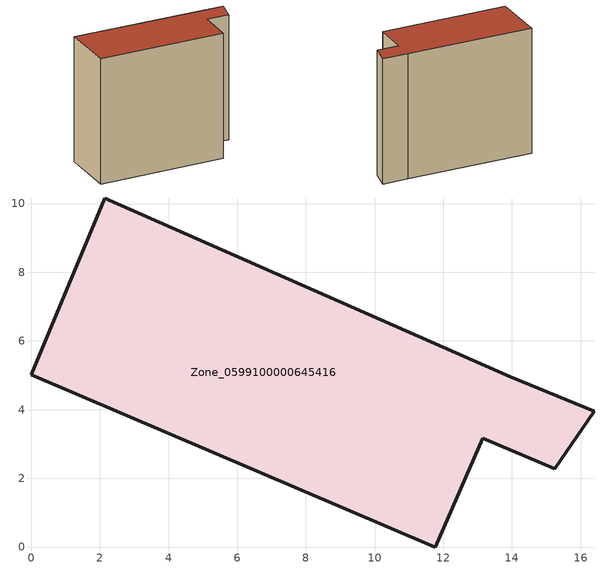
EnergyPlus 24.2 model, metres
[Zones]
Zone_0599100000645416
 floor ground (C_G): 13.15,3.17 11.76,0 0,5.01 2.14,10.16 13.95,4.96 16.4,3.95 15.24,2.27 z0
 wall outside (C_F): 2.14,10.16 0,5.01 11.76,0 13.15,3.17 15.24,2.27 16.4,3.95 13.95,4.96 2.14,10.16 z0:12.92
 roof outside (C_R): 15.24,2.27 16.4,3.95 13.95,4.96 2.14,10.16 0,5.01 11.76,0 13.15,3.17 z12.92
[BUILDING]
Pand.0599100000645416: North Axis=0; Terrain=City; Loads Convergence Tolerance Value=0.04; Temperature Convergence Tolerance Value=0.4; Solar Distribution=FullExterior; Maximum Number of Warmup Days=25; Minimum Number of Warmup Days=1
[Site:Location]
Rotterdam.The.Hague.AP_ZH_NLD Design_Conditions: Latitude=51.96; Longitude=4.45; Time Zone=1; Elevation=-4.5
[SITE:GROUNDTEMPERATURE:BUILDINGSURFACE]
18, 18, 18, 18, 18, 18, 18, 18, 18, 18, 18, 18
[MATERIAL] Thermal Absorptance=0.9; Solar Absorptance=0.7; Visible Absorptance=0.7
Name | Roughness | Thickness | Conductivity | Density | Specific Heat
G.TI.1946 | MediumSmooth | 0.15 | 1 | 540 | 1210
F.TI.1946 | Rough | 0.3 | 0.857143 | 1920 | 840
R.TI.1946 | MediumRough | 0.2 | 0.1 | 1500 | 1000
[CONSTRUCTION]
C_G: G.TI.1946
C_F: F.TI.1946
C_R: R.TI.1946
[ZONE]
Zone_0599100000645416: Type=1; Multiplier=1; Ceiling Height=Autocalculate; Volume=Autocalculate; Floor Area=autocalculate; Part of Total Floor Area=Yes
[ZONEINFILTRATION:DESIGNFLOWRATE]
Infil_Zone_0599100000645416: Zone or ZoneList or Space or SpaceList=Zone_0599100000645416; Schedule=AlwaysOn; Design Flow Rate Calculation Method=Flow/Area; Flow Rate per Floor Area=0.003; Constant Term Coefficient=1; Temperature Term Coefficient=0; Velocity Term Coefficient=0; Velocity Squared Term Coefficient=0
[HVACTEMPLATE:ZONE:IDEALLOADSAIRSYSTEM]
Zone_0599100000645416: Maximum Heating Supply Air Temperature=50; Minimum Cooling Supply Air Temperature=13; Maximum Heating Supply Air Humidity Ratio=0.0156; Minimum Cooling Supply Air Humidity Ratio=0.0077; Heating Limit=NoLimit; Cooling Limit=NoLimit; Dehumidification Control Type=ConstantSensibleHeatRatio; Cooling Sensible Heat Ratio=0.7; Dehumidification Setpoint=60; Humidification Control Type=None; Humidification Setpoint=30; Outdoor Air Method=None; Outdoor Air Flow Rate per Person=0.00944; Outdoor Air Flow Rate per Zone Floor Area=0; Outdoor Air Flow Rate per Zone=0; Demand Controlled Ventilation Type=None; Outdoor Air Economizer Type=NoEconomizer; Heat Recovery Type=None; Sensible Heat Recovery Effectiveness=0.7; Latent Heat Recovery Effectiveness=0.65
[ZONECONTROL:THERMOSTAT]
ThermostatControl_Zone_0599100000645416: Zone or ZoneList=Zone_0599100000645416; Control Type Schedule=DualSetpointControlType; Control 1=Thermostat_Zone_0599100000645416; Temperature Difference Between Cutout And Setpoint=0
[THERMOSTATSETPOINT:DUALSETPOINT]
Thermostat_Zone_0599100000645416: Heating Setpoint Temperature Schedule=HeatingSetpoint_Zone_0599100000645416; Cooling Setpoint Temperature Schedule=CoolingSetpoint_Zone_0599100000645416
[SCHEDULE:COMPACT]
HeatingSetpoint_Zone_0599100000645416: Through: 12/31, For: AllDays, Until: 24:00, 21
CoolingSetpoint_Zone_0599100000645416: Through: 12/31, For: AllDays, Until: 24:00, 24
DualSetpointControlType: Through: 12/31, For: AllDays, Until: 24:00, 4
AlwaysOn: Through: 12/31, For: AllDays, Until: 24:00, 1
